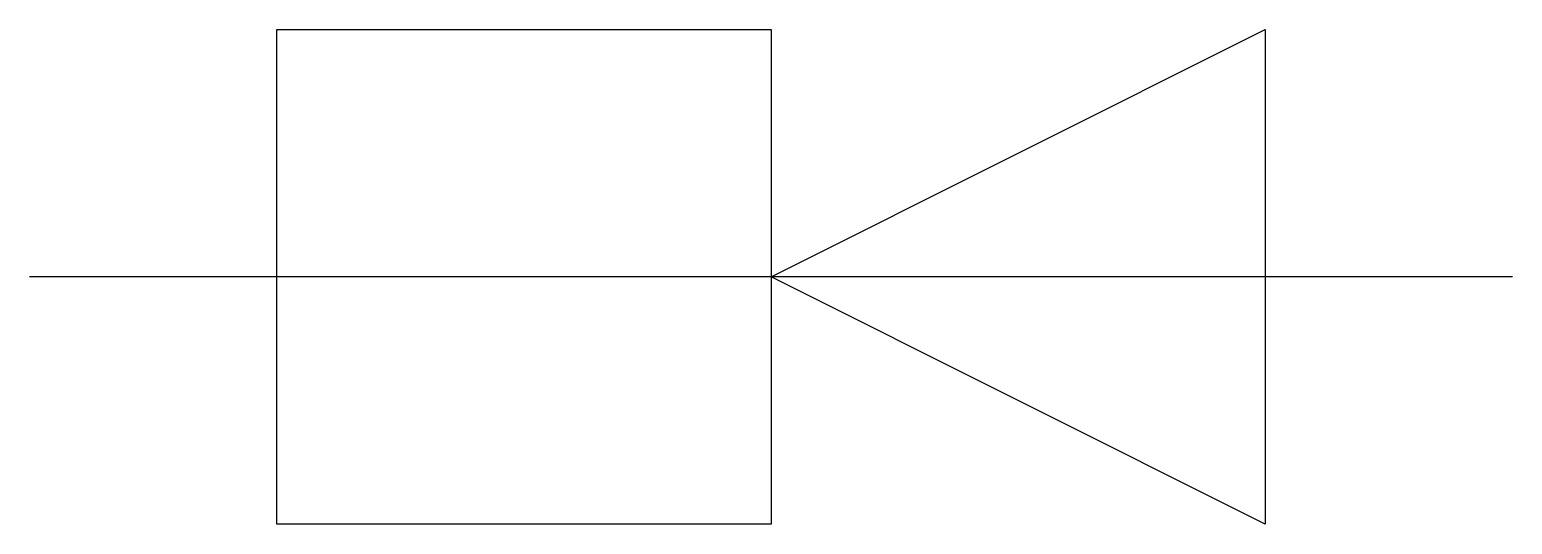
# Model space of a CAD drawing. Extents: x 2.8 to 18.7, y -2.8 to 2.5.
import ezdxf

# ---------------------------------------------------------------- set-up
doc = ezdxf.new("R2010")
doc.units = 0
doc.layers.add('DEFAULT_255_2_778', color=255, linetype='CONTINUOUS')

msp = doc.modelspace()

# ---------------------------------------------------------------- linework, layer by layer
at = {"layer": 'DEFAULT_255_2_778'}
for p, q in [((5.424, 2.514), (10.716, 2.514)), ((5.424, -2.778), (5.424, 2.514)), ((10.716, 2.514), (10.716, -2.778)), ((10.716, -0.132), (16.007, 2.514)), ((16.007, 2.514), (16.007, -2.778)), ((18.653, -0.132), (2.778, -0.132)), ((16.007, -2.778), (10.716, -0.132)), ((10.716, -2.778), (5.424, -2.778))]:
    msp.add_line(p, q, dxfattribs=at)

doc.saveas('drawing.dxf')
